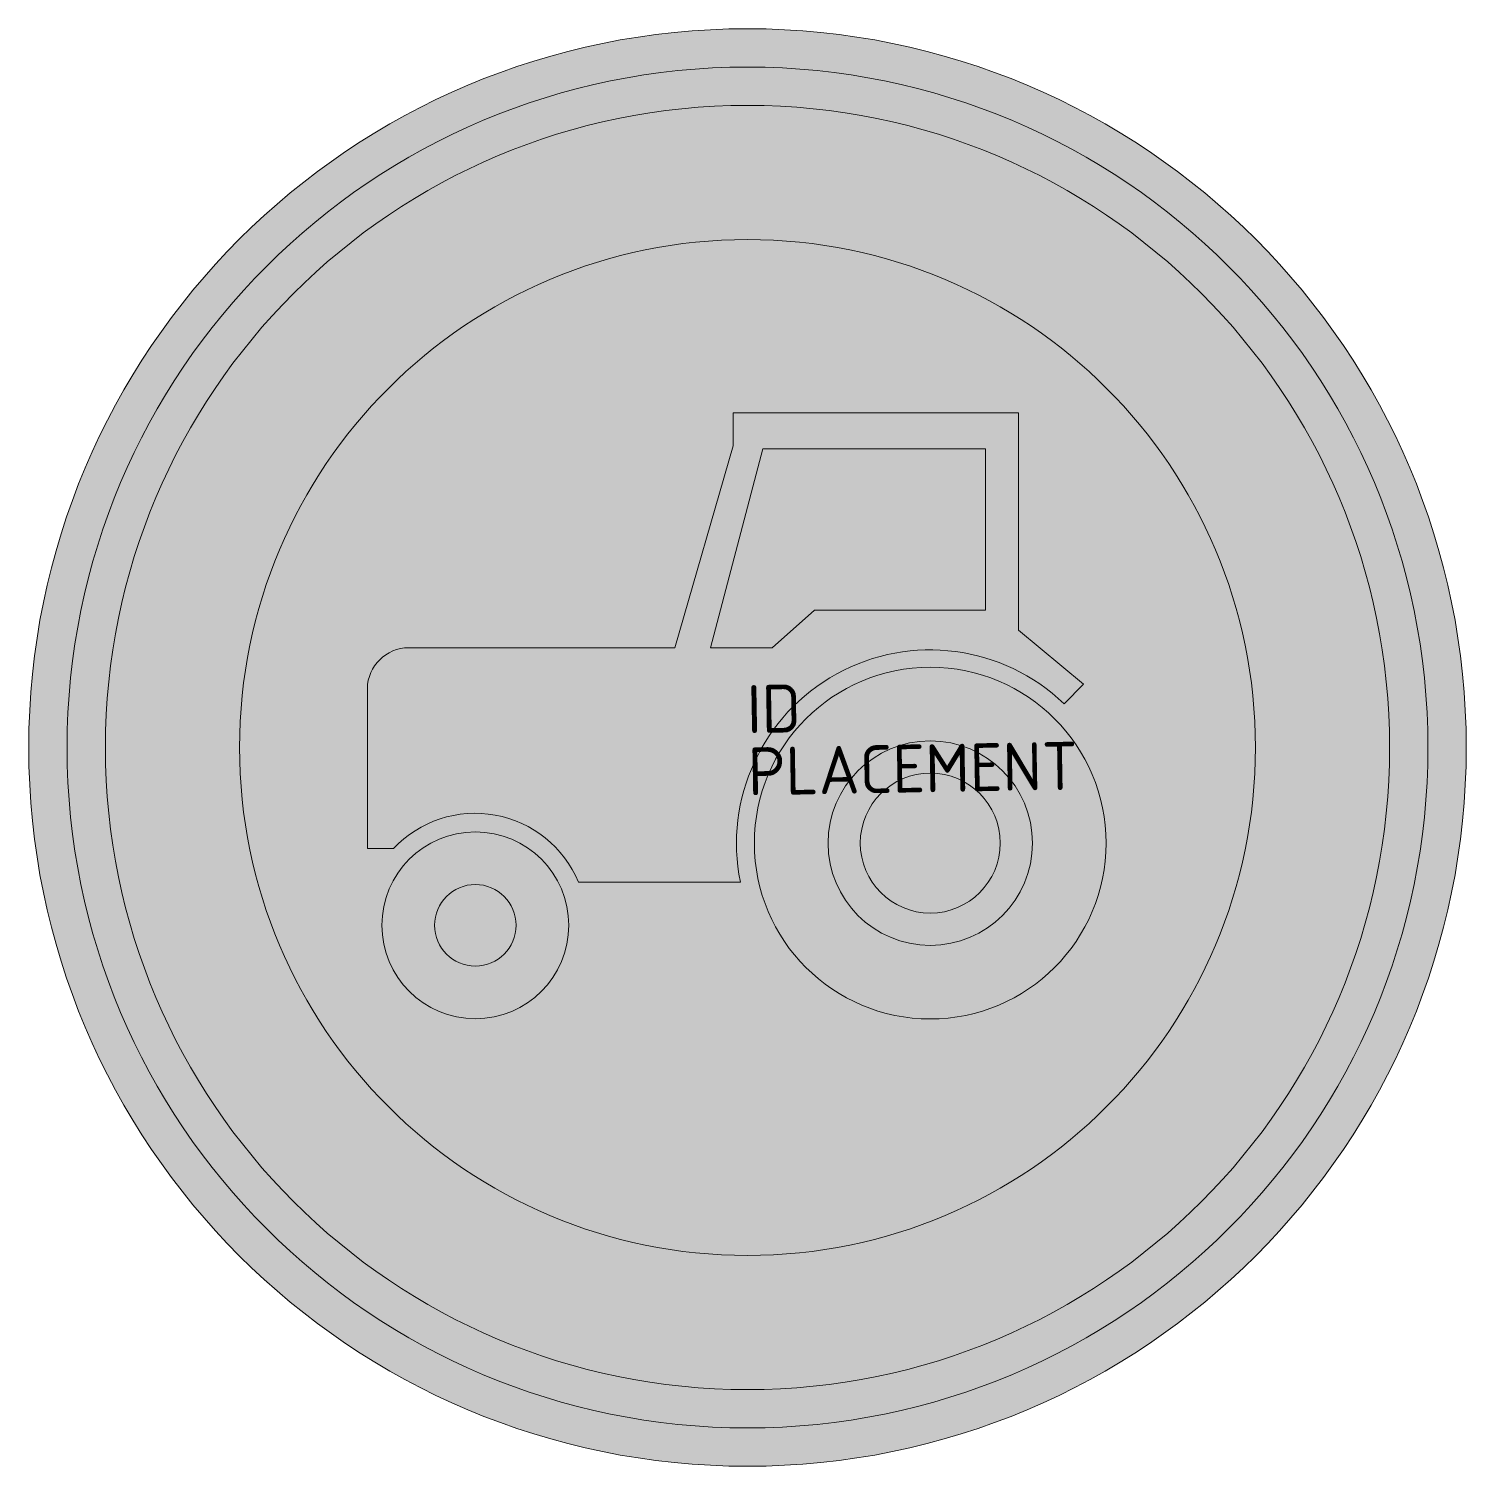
# Model space of a CAD drawing. Extents: x -3.75 to 3.75, y -3.75 to 3.75.
import ezdxf
from ezdxf.enums import TextEntityAlignment as Align

# ---------------------------------------------------------------- set-up
doc = ezdxf.new("R2010")
doc.units = 0
doc.styles.add('NLCS-ISO', font='NLCS-ISO.ttf', dxfattribs={"height": 0.25})

msp = doc.modelspace()

# ---------------------------------------------------------------- hatches: boundary and pattern name
at = {"true_color": 0xf1f0ea}
h = msp.add_hatch(color=7, dxfattribs=at)
h.dxf.hatch_style = 1
h.paths.add_polyline_path([(-3.75, 0), (-3.55, 0, -1), (3.55, 0), (3.75, 0, 1)])
h = msp.add_hatch(color=7, dxfattribs=at)
h.dxf.hatch_style = 1
h.paths.add_polyline_path([(-3.55, 0), (-3.35, 0, -1), (3.35, 0), (3.55, 0, 1)])
h = msp.add_hatch(color=7, dxfattribs=at)
h.dxf.hatch_style = 1
h.paths.add_polyline_path([(-3.35, 0), (-2.65, 0, -1), (2.65, 0), (3.35, 0, 1)])
h = msp.add_hatch(color=7, dxfattribs=at)
h.dxf.hatch_style = 1
h.paths.add_polyline_path([(-0.0752, 1.5744), (-0.0752, 1.7458), (1.4138, 1.7458), (1.4138, 0.6124), (1.7536, 0.3298), (1.652, 0.2282, 0.31582), (0.5052, 0.4048), (0.5457, 0.3231, -0.556508), (1.871, -0.4989), (2.6026, -0.4989, 0.047383), (2.65, 0, 1), (-2.65, 0, 0.089632), (-2.4824, -0.9275), (-1.9072, -0.9275, -0.638816), (-1.1047, -0.5557), (-1.0425, -0.4823, 0.399464), (-1.8469, -0.5275), (-1.9834, -0.5275), (-1.9834, 0.3012, -0.418564), (-1.7675, 0.5203), (-0.38, 0.5203)])
h = msp.add_hatch(color=7, dxfattribs=at)
h.dxf.hatch_style = 1
h.paths.add_polyline_path([(-0.1927, 0.5203), (0.0803, 1.5585), (1.2424, 1.5585), (1.2424, 0.7171), (0.3502, 0.7171), (0.5052, 0.4048, -0.31582), (1.652, 0.2282), (1.7536, 0.3298), (1.4138, 0.6124), (1.4138, 1.7458), (-0.0752, 1.7458), (-0.0752, 1.5744), (-0.38, 0.5203), (-1.7675, 0.5203, 0.418564), (-1.9834, 0.3012), (-1.9834, -0.5275), (-1.8469, -0.5275, -0.399464), (-1.0425, -0.4823)])
h = msp.add_hatch(color=7, dxfattribs=at)
h.dxf.hatch_style = 1
h.paths.add_polyline_path([(1.2424, 0.7171), (1.2424, 1.5585), (0.0803, 1.5585), (-0.1927, 0.5203), (0.128, 0.5203), (0.3502, 0.7171)])
h = msp.add_hatch(color=7, dxfattribs=at)
h.dxf.hatch_style = 1
h.paths.add_polyline_path([(0.5052, 0.4048), (0.3502, 0.7171), (0.128, 0.5203), (-0.1927, 0.5203), (-1.0425, -0.4823, -0.118075), (-0.8817, -0.7021), (-0.0371, -0.7021, -0.340411)])
h = msp.add_hatch(color=7, dxfattribs=at)
h.dxf.hatch_style = 1
h.paths.add_polyline_path([(0.0359, -0.4989, -0.284928), (0.5457, 0.3231), (0.5052, 0.4048, 0.340411), (-0.0371, -0.7021), (-0.8817, -0.7021, 0.118075), (-1.0425, -0.4823), (-1.1047, -0.5557, -0.220393), (-0.9325, -0.9275, -1), (-1.9072, -0.9275), (-2.4824, -0.9275, 0.758088), (2.6026, -0.4989), (1.871, -0.4989, -1)])
h = msp.add_hatch(color=7, dxfattribs=at)
h.dxf.hatch_style = 1
h.paths.add_polyline_path([(0.5457, 0.3231), (0.7164, -0.0211, -0.556508), (1.4868, -0.4989), (1.871, -0.4989, 0.556508)])
h = msp.add_hatch(color=7, dxfattribs=at)
h.dxf.hatch_style = 1
h.paths.add_polyline_path([(1.871, -0.4989), (1.4868, -0.4989, -1), (0.4201, -0.4989, -0.284928), (0.7164, -0.0211), (0.5457, 0.3231, 0.284928), (0.0359, -0.4989, 1)])
h = msp.add_hatch(color=7, dxfattribs=at)
h.dxf.hatch_style = 1
h.paths.add_polyline_path([(3.75, 0), (3.55, 0, -1), (-3.55, 0), (-3.75, 0, 1)])
h = msp.add_hatch(color=7, dxfattribs=at)
h.dxf.hatch_style = 1
h.paths.add_polyline_path([(3.55, 0), (3.35, 0, -1), (-3.35, 0), (-3.55, 0, 1)])
h = msp.add_hatch(color=7, dxfattribs=at)
h.dxf.hatch_style = 1
h.paths.add_polyline_path([(3.35, 0), (2.65, 0, -1), (-2.65, 0), (-3.35, 0, 1)])
h = msp.add_hatch(color=7, dxfattribs=at)
h.dxf.hatch_style = 1
h.paths.add_polyline_path([(0.7164, -0.0211), (0.7912, -0.1718, -0.556508), (1.3186, -0.4989), (1.4868, -0.4989, 0.556508)])
h = msp.add_hatch(color=7, dxfattribs=at)
h.dxf.hatch_style = 1
h.paths.add_polyline_path([(0.7912, -0.1718), (0.7164, -0.0211, 0.284928), (0.4201, -0.4989, 1), (1.4868, -0.4989), (1.3186, -0.4989, -1), (0.5883, -0.4989, -0.284928)])
h = msp.add_hatch(color=7, dxfattribs=at)
h.dxf.hatch_style = 1
edge = h.paths.add_edge_path()
edge.add_arc((0.9535, -0.4989), 0.3651, 0, 360)
h = msp.add_hatch(color=7, dxfattribs=at)
h.dxf.hatch_style = 1
h.paths.add_polyline_path([(-1.1047, -0.5557, 0.638816), (-1.9072, -0.9275), (-1.6326, -0.9275, -0.638816), (-1.2823, -0.7652)])
h = msp.add_hatch(color=7, dxfattribs=at)
h.dxf.hatch_style = 1
h.paths.add_polyline_path([(-1.1047, -0.5557), (-1.2823, -0.7652, -0.220393), (-1.2071, -0.9275, -1), (-1.6326, -0.9275), (-1.9072, -0.9275, 1), (-0.9325, -0.9275, 0.220393)])
h = msp.add_hatch(color=7, dxfattribs=at)
h.dxf.hatch_style = 1
h.paths.add_polyline_path([(-1.6326, -0.9275, 1), (-1.2071, -0.9275, 1)])

# ---------------------------------------------------------------- linework, layer by layer
at = {"color": 250, "lineweight": 0, "true_color": 0x2a292a}
msp.add_lwpolyline([(-0.0371, -0.7021, -0.735281), (1.652, 0.2282), (1.7536, 0.3298), (1.4138, 0.6124), (1.4138, 1.7458), (-0.0752, 1.7458), (-0.0752, 1.5744), (-0.38, 0.5203), (-1.7675, 0.5203, 0.409877), (-1.9834, 0.3076), (-1.9834, -0.5275), (-1.8469, -0.5275, -0.543158), (-0.8817, -0.7021)], format="xyb", close=True, dxfattribs=at)
msp.add_lwpolyline([(-0.1927, 0.5203), (0.0803, 1.5585), (1.2424, 1.5585), (1.2424, 0.7171), (0.3502, 0.7171), (0.128, 0.5203)], close=True, dxfattribs=at)
for centre, radius in [((0, 0), 3.75), ((0, 0), 3.55), ((0, 0), 3.35), ((0, 0), 2.65), ((0.9535, -0.4989), 0.9176), ((0.9535, -0.4989), 0.5334), ((0.9535, -0.4989), 0.3651), ((-1.4198, -0.9275), 0.4874), ((-1.4198, -0.9275), 0.2127)]:
    msp.add_circle(centre, radius, dxfattribs=at)

# ---------------------------------------------------------------- texts
at = {"style": 'NLCS-ISO', "flags": 1}
msp.add_attdef('ID', text='', height=0.25, rotation=1, dxfattribs=at).set_placement((0, 0), align=Align.BOTTOM_LEFT)
msp.add_attdef('PLACEMENT', text='', height=0.25, rotation=1, dxfattribs=at).set_placement((0, 0), align=Align.TOP_LEFT)

doc.saveas('drawing.dxf')
